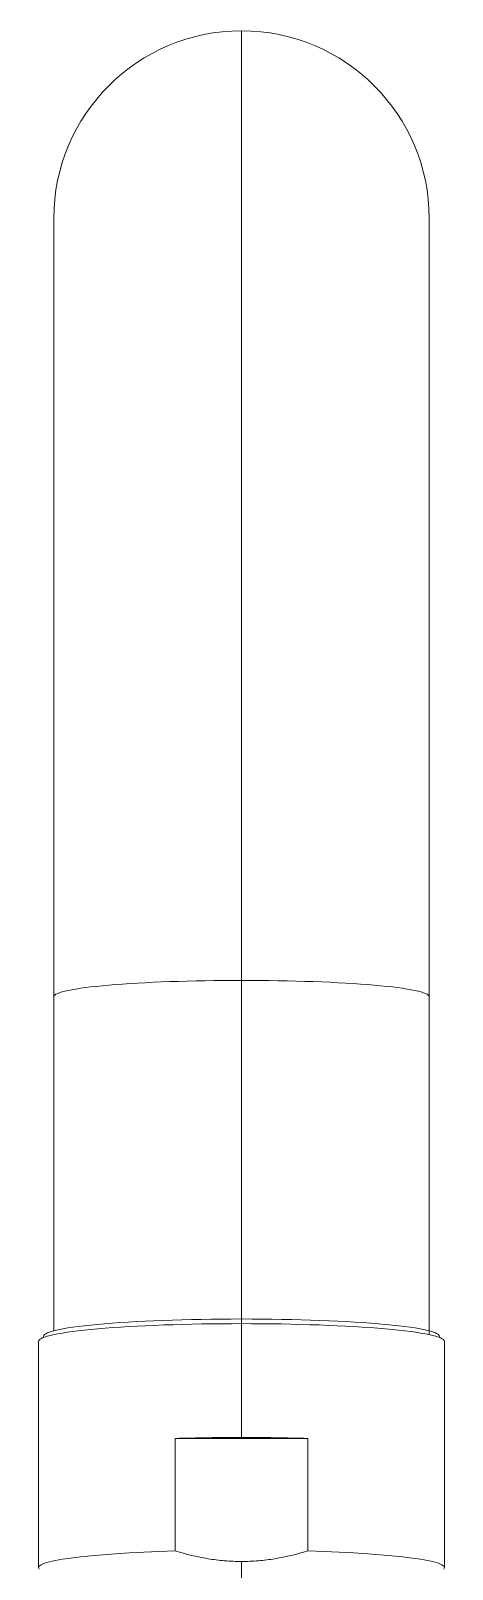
# Model space of a CAD drawing. Extents: x 19821 to 22981, y -91 to 2224.
# Drawn here: x 20678 to 20702.7, y 1350.6 to 1440.8 of the extents above; entities that cross this region are included whole.
import ezdxf

# ---------------------------------------------------------------- set-up
doc = ezdxf.new("R2010")
doc.units = 0
doc.header["$LTSCALE"] = 10
doc.header["$MEASUREMENT"] = 0
doc.layers.add('1', color=7, linetype='CONTINUOUS')

msp = doc.modelspace()

# ---------------------------------------------------------------- linework, layer by layer
at = {"layer": '1', "color": 7, "linetype": 'Continuous', "lineweight": 13}
for p, q in [((20690.341, 1440.779), (20690.341, 1385.095)), ((20690.341, 1385.095), (20690.341, 1365.24)), ((20690.341, 1364.968), (20690.341, 1358.293)), ((20690.341, 1351.021), (20690.341, 1348.676))]:
    msp.add_line(p, q, dxfattribs=at)
at = {"layer": '1', "color": 7, "linetype": 'Continuous', "lineweight": 18}
for p, q in [((20679.341, 1429.779), (20679.341, 1384.137)), ((20701.341, 1384.137), (20701.341, 1429.779)), ((20679.341, 1384.137), (20679.341, 1364.55)), ((20701.341, 1364.326), (20701.341, 1384.137)), ((20690.341, 1364.968), (20690.341, 1365.241)), ((20690.341, 1365.241), (20690.341, 1364.968)), ((20678.441, 1363.93), (20678.441, 1350.661)), ((20702.241, 1350.661), (20702.241, 1363.93)), ((20694.22, 1358.236), (20686.462, 1358.236)), ((20686.462, 1358.236), (20686.462, 1351.642)), ((20694.22, 1351.642), (20694.22, 1358.236))]:
    msp.add_line(p, q, dxfattribs=at)
for start, end in [(90, 180), (360, 90)]:
    msp.add_arc((20690.341, 1429.779, 0), 11, start, end, dxfattribs=at)
at = {"layer": '1', "color": 7, "linetype": 'Continuous', "lineweight": 13}
for centre, major_axis, start_param, end_param in [((20690.341, 1384.137), (11, 0), 1.570796, 3.141593), ((20690.341, 1384.137), (11, 0), 6.283185, 7.853982), ((20690.341, 1364.229), (11.6, 0), 6.223986, 7.853982)]:
    msp.add_ellipse(centre, major_axis=major_axis, ratio=0.087156, start_param=start_param, end_param=end_param, dxfattribs=at)
at = {"layer": '1', "color": 7, "linetype": 'Continuous', "lineweight": 18}
for centre, major_axis, start_param, end_param in [((20690.341, 1363.93), (11.9, 0), 1.570796, 3.141593), ((20690.341, 1363.93), (11.9, 0), 1.570796, 3.141593), ((20690.341, 1364.229), (11.6, 0), 1.570796, 3.200773), ((20690.341, 1364.229), (-11.6, 0), 4.712389, 6.342365), ((20690.341, 1363.93), (11.9, 0), 6.283185, 7.853982), ((20690.341, 1357.256), (-11.9, 0), 4.712389, 5.044433), ((20690.341, 1357.256), (-11.9, 0), 4.380345, 4.712389), ((20690.341, 1350.661), (-11.9, 0), 5.044433, 6.374543), ((20690.341, 1350.661), (-11.9, 0), 3.050235, 4.380345)]:
    msp.add_ellipse(centre, major_axis=major_axis, ratio=0.087156, start_param=start_param, end_param=end_param, dxfattribs=at)
for points, knots in [([(20690.341, 1351.021), (20690.009, 1351.021), (20689.68, 1351.035), (20689.026, 1351.09), (20688.701, 1351.13), (20687.731, 1351.289), (20687.093, 1351.445), (20686.462, 1351.642)], [0, 0, 0, 0, 0.25, 0.25, 0.5, 0.5, 1, 1, 1, 1]), ([(20694.22, 1351.642), (20693.589, 1351.445), (20692.95, 1351.289), (20691.981, 1351.13), (20691.656, 1351.09), (20691.002, 1351.035), (20690.673, 1351.021), (20690.341, 1351.021)], [0, 0, 0, 0, 0.5, 0.5, 0.75, 0.75, 1, 1, 1, 1])]:
    msp.add_open_spline(points, degree=3, knots=knots, dxfattribs=at)

doc.saveas('drawing.dxf')
